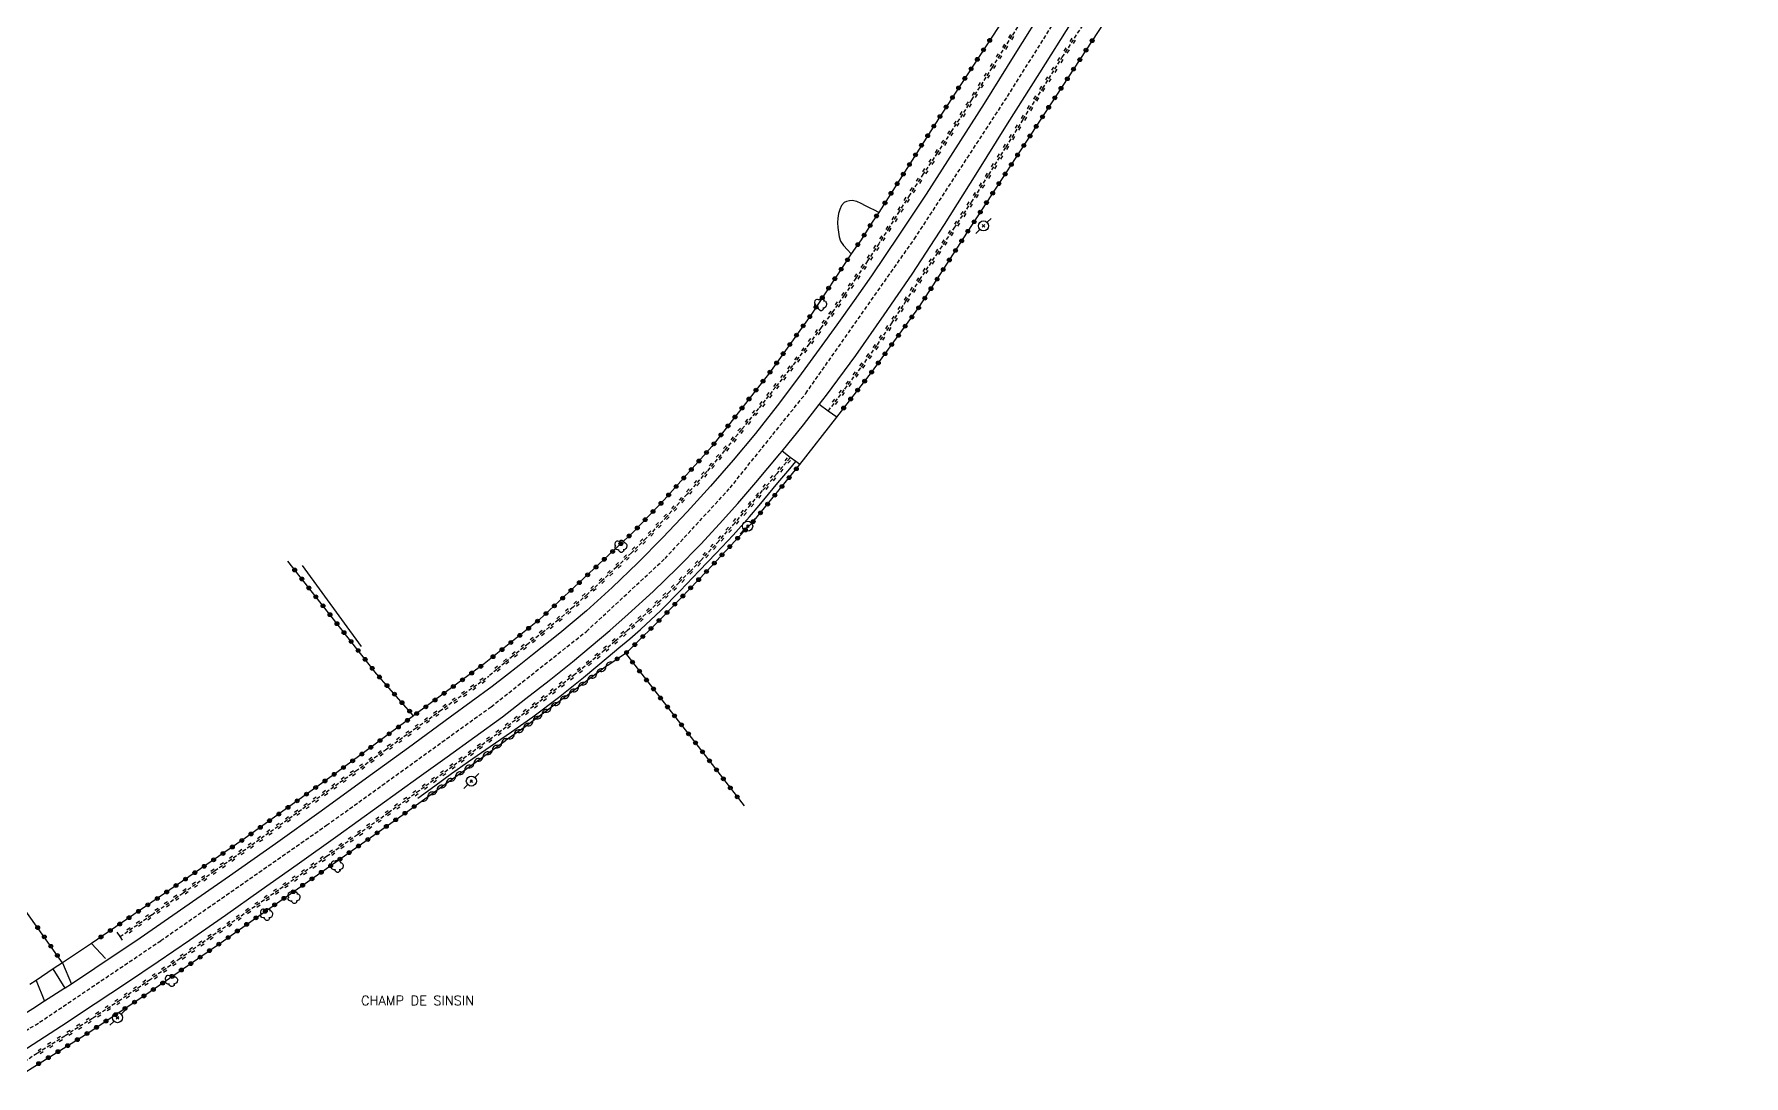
# Model space of a CAD drawing. Header units: millimetres. Extents: x 215000 to 216002, y 109000 to 110000.
# Drawn here: x 215558 to 215783.4, y 109171 to 109308.3 of the extents above; entities that cross this region are included whole.
import ezdxf
from ezdxf.enums import TextEntityAlignment as Align

# ---------------------------------------------------------------- set-up
doc = ezdxf.new("R2010")
doc.units = ezdxf.units.MM
doc.linetypes.add('DASHED', pattern=[0.75, 0.5, -0.25])
doc.layers.get('0').update_dxf_attribs({"linetype": 'CONTINUOUS'})
for name, color, linetype in [('W0001', 6, 'DASHED'), ('W0008', 7, 'CONTINUOUS'), ('W0017', 7, 'CONTINUOUS'), ('W0120', 7, 'CONTINUOUS'), ('W0211', 2, 'CONTINUOUS'), ('W0220', 5, 'DASHED'), ('W0300', 7, 'CONTINUOUS'), ('W0310', 3, 'CONTINUOUS'), ('W0322', 7, 'CONTINUOUS'), ('W0323', 7, 'CONTINUOUS'), ('W0330', 7, 'CONTINUOUS'), ('W0473', 7, 'CONTINUOUS'), ('W0983', 7, 'CONTINUOUS')]:
    doc.layers.add(name, color=color, linetype=linetype)
doc.styles.get("Standard").update_dxf_attribs({"font": 'romans.shx', "width": 0.85})

# ---------------------------------------------------------------- blocks, each defined once
blk = doc.blocks.new('T473')
for p, q in [((-0.166667, 0.166667), (0.166667, -0.166667)), ((-0.166667, -0.166667), (0.166667, 0.166667)), ((0.500001, 0.500001), (1.000002, 1.000002)), ((-1.000002, -1.000002), (-0.500001, -0.500001))]:
    blk.add_line(p, q)
blk.add_ellipse((0, 0), major_axis=(0.471405, 0.471405), ratio=1, start_param=5.4977871438, end_param=11.780972451)
blk = doc.blocks.new('T300')
for p, q in [((-0.8, 0.51), (-0.86, 0.34)), ((-0.86, 0.34), (-0.86, 0.17)), ((-0.86, 0.17), (-0.74, 0.06)), ((-0.69, 0.63), (-0.8, 0.51)), ((-0.8, -0.06), (-0.74, 0.06)), ((-0.74, 0.06), (-0.69, 0.11)), ((-0.57, 0.69), (-0.69, 0.63)), ((-0.46, 0.69), (-0.57, 0.69)), ((-0.29, 0.63), (-0.46, 0.69)), ((-0.29, 0.63), (-0.17, 0.74)), ((-0.23, 0.57), (-0.29, 0.63)), ((-0.17, 0.74), (-0.06, 0.8)), ((-0.06, 0.8), (0.06, 0.8)), ((0.06, 0.8), (0.23, 0.74)), ((0.23, 0.74), (0.34, 0.63)), ((0.34, 0.63), (0.4, 0.51)), ((0.46, 0.46), (0.34, 0.46)), ((0.4, 0.51), (0.4, 0.46)), ((0.57, 0.4), (0.46, 0.46)), ((0.57, 0.4), (0.69, 0.29)), ((0.69, 0.29), (0.74, 0.17)), ((0.74, 0.06), (0.69, -0.17)), ((0.74, 0.17), (0.74, 0.06)), ((-0.8, -0.17), (-0.8, -0.06)), ((-0.8, -0.23), (-0.8, -0.17)), ((-0.74, -0.34), (-0.8, -0.23)), ((-0.69, -0.4), (-0.74, -0.34)), ((-0.51, -0.46), (-0.69, -0.4)), ((-0.4, -0.46), (-0.51, -0.46)), ((-0.4, -0.46), (-0.34, -0.46)), ((-0.34, -0.46), (-0.34, -0.4)), ((-0.34, -0.51), (-0.34, -0.46)), ((-0.29, -0.63), (-0.34, -0.51)), ((-0.17, -0.74), (-0.29, -0.63)), ((-0.06, -0.8), (-0.17, -0.74)), ((0.06, -0.8), (-0.06, -0.8)), ((0.17, -0.74), (0.06, -0.8)), ((0.23, -0.69), (0.17, -0.74)), ((0.29, -0.46), (0.23, -0.46)), ((0.29, -0.63), (0.23, -0.69)), ((0.46, -0.4), (0.29, -0.46)), ((0.34, -0.51), (0.29, -0.63)), ((0.34, -0.51), (0.34, -0.46)), ((0.57, -0.34), (0.46, -0.4)), ((0.63, -0.29), (0.57, -0.34)), ((0.69, -0.17), (0.63, -0.29))]:
    blk.add_line(p, q)
blk = doc.blocks.new('t220o')
at = {"color": 0, "linetype": 'Continuous'}
for p, q in [((-0.25, 0.25), (0.25, 0.25)), ((-0.25, -0.25), (0.25, -0.25))]:
    blk.add_line(p, q, dxfattribs=at)
blk = doc.blocks.new('t323o')
at = {"color": 0, "linetype": 'Continuous'}
for radius in [0.25, 0.15]:
    blk.add_circle((0, 0), radius, dxfattribs=at)
blk = doc.blocks.new('t310o')
at = {"color": 0, "linetype": 'Continuous'}
for centre, start, end in [((-0.5, 0.38), 216.8699, 323.1304), ((0.5, -0.37), 36.8699, 143.1303)]:
    blk.add_arc(centre, 0.625, start, end, dxfattribs=at)
blk = doc.blocks.new('t322o')
at = {"color": 0, "linetype": 'Continuous'}
for radius in [0.25, 0.15]:
    blk.add_circle((0, 0), radius, dxfattribs=at)

msp = doc.modelspace()

# ---------------------------------------------------------------- linework, layer by layer
at = {"layer": 'W0001'}
msp.add_lwpolyline([(215547.25, 109171), (215558.69, 109178.06), (215574.67, 109188.82), (215596.52, 109204.02), (215618.2, 109219.64), (215630.77, 109229.58), (215641.14, 109239.19), (215649.73, 109248.51), (215659.7, 109260.96), (215674.02, 109281.31), (215686.29, 109300.09), (215697.32, 109317.67), (215704.96, 109329.51), (215714.62, 109344.63), (215720.85, 109353.56), (215729.19, 109364.32), (215736.49, 109372.33), (215747.62, 109382.7), (215760.9, 109392.89), (215776.92, 109404.57), (215795.37, 109416.87)], dxfattribs=at)
at = {"layer": 'W0008'}
for points in [[(215691.36, 109312.16), (215687.27, 109305.67), (215683.2, 109299.16), (215679.08, 109292.69), (215675.55, 109287.23), (215671.98, 109281.8), (215668.34, 109276.43), (215666.08, 109273.19), (215663.8, 109269.98), (215661.48, 109266.79), (215658.73, 109263.04), (215655.94, 109259.31), (215653.07, 109255.66), (215650.14, 109252.16), (215647.12, 109248.73), (215644.04, 109245.36), (215640.83, 109241.95), (215637.56, 109238.6), (215634.19, 109235.35), (215630.77, 109232.3), (215627.25, 109229.35), (215623.68, 109226.47), (215621.91, 109225.07), (215620.12, 109223.7), (215618.34, 109222.32)], [(215619.71, 109218.32), (215622.79, 109220.73), (215625.88, 109223.13), (215628.93, 109225.59), (215631.41, 109227.64), (215633.86, 109229.72), (215636.29, 109231.84), (215639.56, 109234.84), (215642.76, 109237.93), (215645.88, 109241.09), (215648.34, 109243.74), (215650.75, 109246.45), (215653.11, 109249.2), (215656.29, 109252.98), (215656.57, 109253.34), (215659.39, 109256.83), (215661.46, 109259.5), (215662.42, 109260.73), (215666.29, 109265.97), (215670.04, 109271.3), (215673.71, 109276.68), (215677.99, 109283.23), (215682.15, 109289.86), (215686.31, 109296.49), (215690.57, 109303.23), (215694.83, 109309.97)], [(215618.34, 109222.32), (215612.83, 109218.28), (215607.32, 109214.24), (215601.8, 109210.22), (215595.8, 109205.89), (215589.78, 109201.59), (215583.74, 109197.33), (215577.85, 109193.21), (215571.94, 109189.13), (215565.97, 109185.13), (215562.87, 109183.1), (215562.04, 109182.56), (215561.89, 109182.46), (215559.34, 109180.83), (215557.78, 109179.83), (215553.65, 109177.25), (215548.93, 109174.37), (215544.18, 109171.54), (215543.22, 109171)], [(215551.18, 109171), (215552.58, 109171.86), (215557.08, 109174.7), (215561.55, 109177.59), (215566, 109180.51), (215570.16, 109183.27), (215574.31, 109186.06), (215578.44, 109188.88), (215583.19, 109192.17), (215587.91, 109195.5), (215592.63, 109198.84), (215598.01, 109202.68), (215603.38, 109206.55), (215608.74, 109210.41), (215612.4, 109213.05), (215616.05, 109215.68), (215619.71, 109218.32)]]:
    msp.add_lwpolyline(points, dxfattribs=at)
at = {"layer": 'W0017'}
for points in [[(215567.39, 109186.45), (215565.53, 109188.45)], [(215562.04, 109182.56), (215560.47, 109185.08)], [(215561.71, 109185.91), (215562.87, 109183.1)], [(215558.23, 109183.57), (215559.34, 109180.83)]]:
    msp.add_lwpolyline(points, dxfattribs=at)
at = {"layer": 'W0120'}
for points in [[(215663.77, 109257.84), (215662.67, 109258.63), (215661.46, 109259.5)], [(215658.9, 109251.56), (215658.37, 109251.96), (215657.66, 109252.5), (215656.57, 109253.34)], [(215569.61, 109188.9), (215569.31, 109189.35), (215568.92, 109189.92)]]:
    msp.add_lwpolyline(points, dxfattribs=at)
at = {"layer": 'W0211'}
for points in [[(215669.34, 109284.79), (215668.75, 109285.09), (215668.17, 109285.38), (215667.58, 109285.66), (215666.99, 109285.97), (215666.41, 109286.26), (215665.81, 109286.39), (215665.44, 109286.35), (215665.07, 109286.26), (215664.75, 109286.1), (215664.4, 109285.72), (215664.17, 109285.19), (215664, 109284.65), (215663.91, 109284.06), (215663.9, 109283.45), (215663.94, 109282.84), (215663.99, 109282.22), (215664.1, 109281.61), (215664.28, 109281.03), (215664.67, 109280.43), (215665.18, 109279.89), (215665.7, 109279.35)], [(215608.54, 109207.61), (215610.77, 109209.22), (215613.01, 109210.83), (215615.25, 109212.43), (215618.08, 109214.39), (215620.92, 109216.33), (215623.73, 109218.32), (215627.08, 109220.88), (215630.37, 109223.52), (215633.63, 109226.21), (215635.07, 109227.4), (215636.51, 109228.6), (215637.92, 109229.84), (215640.57, 109232.34), (215643.12, 109234.95), (215645.64, 109237.58), (215647.89, 109239.91), (215650.12, 109242.26), (215652.29, 109244.67), (215653.55, 109246.16), (215654.79, 109247.66), (215656.03, 109249.17), (215656.81, 109250.1), (215657.59, 109251.03), (215658.37, 109251.96)]]:
    msp.add_lwpolyline(points, dxfattribs=at)
at = {"layer": 'W0220'}
for points in [[(215690, 109313.06), (215686.88, 109308.11), (215684.22, 109303.89), (215681.56, 109299.66), (215678.88, 109295.46), (215677.04, 109292.66), (215675.18, 109289.88), (215673.36, 109287.08), (215672.01, 109284.95), (215670.68, 109282.81), (215669.33, 109280.69), (215667.84, 109278.41), (215666.31, 109276.15), (215664.77, 109273.9), (215663.25, 109271.75), (215661.71, 109269.62), (215660.14, 109267.5), (215657.96, 109264.64), (215655.73, 109261.8), (215653.48, 109258.98), (215651.24, 109256.2), (215648.98, 109253.43), (215646.68, 109250.7), (215644.05, 109247.68), (215641.37, 109244.71), (215638.61, 109241.82), (215636.7, 109239.92), (215634.75, 109238.06), (215632.79, 109236.23), (215630.91, 109234.49), (215629.01, 109232.78), (215627.08, 109231.11), (215625.09, 109229.5), (215623.08, 109227.93), (215621.08, 109226.33), (215620.01, 109225.45), (215618.95, 109224.57), (215617.89, 109223.68)], [(215662.67, 109258.63), (215664.85, 109261.53), (215667.03, 109264.43), (215669.14, 109267.37), (215671.04, 109270.21), (215672.89, 109273.09), (215674.74, 109275.96), (215677.01, 109279.35), (215679.28, 109282.74), (215681.53, 109286.14), (215683.83, 109289.77), (215686.1, 109293.43), (215688.37, 109297.09), (215690.94, 109301.17), (215693.52, 109305.26), (215696.12, 109309.33)], [(215618.01, 109215.34), (215621.03, 109217.64), (215624.06, 109219.93), (215627.07, 109222.25), (215629.06, 109223.81), (215631.05, 109225.39), (215633.01, 109227), (215634.58, 109228.33), (215636.14, 109229.68), (215637.68, 109231.05), (215638.98, 109232.23), (215640.28, 109233.42), (215641.57, 109234.63), (215643.02, 109236.05), (215644.45, 109237.49), (215645.86, 109238.94), (215648.02, 109241.27), (215650.14, 109243.64), (215652.23, 109246.04), (215654.05, 109248.18), (215655.86, 109250.34), (215657.66, 109252.5)], [(215569.31, 109189.35), (215573.46, 109192.23), (215577.61, 109195.12), (215581.76, 109198.02), (215586.67, 109201.46), (215591.56, 109204.93), (215596.45, 109208.4), (215600.37, 109211.18), (215604.28, 109213.98), (215608.19, 109216.77), (215611.42, 109219.07), (215614.66, 109221.38), (215617.89, 109223.68)], [(215618.01, 109215.34), (215614.92, 109213.09), (215611.84, 109210.83), (215608.74, 109208.58), (215604.68, 109205.66), (215600.61, 109202.77), (215596.52, 109199.89), (215591.4, 109196.32), (215586.27, 109192.77), (215581.14, 109189.22), (215577.19, 109186.44), (215573.25, 109183.66), (215569.27, 109180.93), (215565.65, 109178.57), (215562, 109176.24), (215558.35, 109173.93), (215554.67, 109171.57), (215553.77, 109171)]]:
    msp.add_lwpolyline(points, dxfattribs=at)
at = {"layer": 'W0300'}
msp.add_lwpolyline([(215601.11, 109227.59), (215593.34, 109238.26)], dxfattribs=at)
at = {"layer": 'W0310'}
for points in [[(215633.59, 109225.12), (215622.71, 109217.01), (215620.05, 109215.16)], [(215608.66, 109206.92), (215620.05, 109215.16)]]:
    msp.add_lwpolyline(points, dxfattribs=at)
at = {"layer": 'W0322'}
for points in [[(215663.77, 109257.84), (215668.36, 109263.73), (215674.6, 109272.27), (215681, 109282.22), (215691.94, 109299.01), (215702.93, 109315.84), (215713.96, 109332.86), (215724.47, 109349.14), (215731.61, 109357.91), (215738.68, 109366.12), (215746.14, 109373.19), (215762.78, 109386.8), (215770.99, 109393.1), (215780.23, 109399.37)], [(215747.04, 109392.75), (215736.41, 109381.98), (215728.15, 109372.42), (215722.79, 109366.18), (215715.84, 109356.79), (215710.35, 109349.08), (215706.66, 109343.36), (215696.41, 109327.32), (215686.74, 109311.75), (215680.06, 109301.54), (215676.79, 109296.53), (215669.34, 109284.79)], [(215665.7, 109279.35), (215660.35, 109271.25), (215654.9, 109263.65), (215647.32, 109253.96), (215641.03, 109246.92), (215636.95, 109242.66), (215629.18, 109235.39), (215624.54, 109231.09), (215617.3, 109225.31)]]:
    msp.add_lwpolyline(points, dxfattribs=at)
at = {"layer": 'W0323'}
for points in [[(215669.34, 109284.79), (215668.46, 109283.54), (215667.01, 109281.21), (215666.52, 109280.53), (215665.7, 109279.35)], [(215633.59, 109225.12), (215635.93, 109226.72), (215636.26, 109226.94), (215636.39, 109227.07), (215640.98, 109231.65), (215646.6, 109237.47), (215652.9, 109244.2), (215658.9, 109251.56)], [(215608, 109218.46), (215603.12, 109223.98), (215591.39, 109238.84)], [(215635.93, 109226.72), (215647.06, 109212.45), (215651.56, 109206.59)], [(215617.3, 109225.31), (215608.03, 109218.48), (215608, 109218.46), (215597.88, 109211), (215585.47, 109202.1), (215565.53, 109188.45)], [(215561.71, 109185.91), (215556.58, 109193.15), (215548.87, 109204.13), (215546.39, 109207.73)], [(215556.03, 109171), (215557.69, 109172.07), (215564.97, 109176.59), (215572.71, 109181.71), (215582.64, 109188.57), (215586.82, 109191.56), (215595.77, 109197.79), (215606.91, 109205.65), (215608.66, 109206.92)]]:
    msp.add_lwpolyline(points, dxfattribs=at)
at = {"layer": 'W0330'}
for points in [[(215658.9, 109251.56), (215663.77, 109257.84)], [(215565.53, 109188.45), (215561.71, 109185.91)], [(215561.71, 109185.91), (215560.47, 109185.08), (215558.23, 109183.57), (215557.41, 109183.02)]]:
    msp.add_lwpolyline(points, dxfattribs=at)

# ---------------------------------------------------------------- block references
at = {"layer": 'W0220'}
for p, rotation in [((215686.75, 109307.92), 237.8352087481228), ((215694.9, 109307.42), 57.47510971237354), ((215685.16, 109305.38), 237.8352087481228), ((215685.96, 109306.65), 237.8352087481228), ((215694.1, 109306.16), 57.47510971237354), ((215684.36, 109304.11), 237.8352087481228), ((215692.49, 109303.62), 57.73174780340337), ((215693.29, 109304.89), 57.73174780340337), ((215682.76, 109301.57), 237.8510369449192), ((215683.56, 109302.84), 237.8510369449192), ((215690.89, 109301.09), 57.83364222086396), ((215691.69, 109302.36), 57.73174780340337), ((215681.16, 109299.03), 237.4116998107085), ((215681.96, 109300.3), 237.8510369449192), ((215689.29, 109298.55), 57.83364222086396), ((215690.09, 109299.82), 57.83364222086396), ((215679.55, 109296.51), 237.4116998107085), ((215680.35, 109297.77), 237.4116998107085), ((215688.49, 109297.28), 57.83364222086396), ((215677.91, 109293.99), 236.6615525152999), ((215678.73, 109295.24), 236.6615525152999), ((215686.91, 109294.73), 58.10468686986088), ((215687.7, 109296), 58.10468686986088), ((215677.09, 109292.74), 236.6615525152999), ((215685.33, 109292.18), 58.21194992152207), ((215686.12, 109293.46), 58.10468686986088), ((215675.43, 109290.24), 236.3764504730979), ((215676.26, 109291.49), 236.3764504730979), ((215683.74, 109289.63), 57.62480782027238), ((215684.54, 109290.91), 58.21194992152207), ((215673.78, 109287.73), 236.8231429491771), ((215674.6, 109288.99), 236.8231429491771), ((215682.94, 109288.37), 57.62480782027238), ((215672.17, 109285.2), 237.7750105917128), ((215672.97, 109286.47), 237.7750105917128), ((215681.33, 109285.84), 56.58668386583353), ((215682.14, 109287.1), 57.62480782027238), ((215670.58, 109282.65), 237.5602370966868), ((215671.38, 109283.93), 238.122525105434), ((215679.68, 109283.33), 56.58668386583353), ((215680.5, 109284.58), 56.58668386583353), ((215669.78, 109281.39), 237.5602370966868), ((215678.01, 109280.84), 56.04879025319912), ((215678.84, 109282.08), 56.04879025319912), ((215668.14, 109278.87), 236.6828479738734), ((215668.96, 109280.13), 236.6828479738734), ((215676.33, 109278.35), 56.27095841064859), ((215677.17, 109279.6), 56.04879025319912), ((215666.47, 109276.38), 236.0768582812373), ((215667.31, 109277.63), 236.0768582812373), ((215675.5, 109277.1), 56.27095841064859), ((215664.77, 109273.91), 235.4297837129037), ((215665.62, 109275.14), 235.4297837129037), ((215673.86, 109274.59), 57.16918861923494), ((215674.67, 109275.85), 57.16918861923494), ((215663.04, 109271.46), 234.1358756918222), ((215663.91, 109272.68), 234.7457869553522), ((215672.23, 109272.07), 57.35535986510919), ((215673.04, 109273.33), 57.16918861923494), ((215662.16, 109270.25), 234.1358756918222), ((215670.6, 109269.55), 56.24487119020468), ((215671.43, 109270.81), 57.35535986510919), ((215660.38, 109267.83), 233.5132586300723), ((215661.27, 109269.04), 233.5132586300723), ((215668.93, 109267.06), 54.2563819107878), ((215669.77, 109268.3), 56.24487119020468), ((215658.57, 109265.44), 232.6978574889547), ((215659.48, 109266.63), 232.6978574889547), ((215667.17, 109264.63), 54.2563819107878), ((215668.05, 109265.85), 54.2563819107878), ((215656.73, 109263.07), 231.8713365033576), ((215657.65, 109264.25), 231.8713365033576), ((215666.28, 109263.43), 53.07634508432041), ((215654.87, 109260.72), 231.4171121086254), ((215655.8, 109261.89), 231.8713365033576), ((215664.47, 109261.03), 53.07634508482649), ((215665.38, 109262.23), 53.07634508432041), ((215652.99, 109258.37), 231.2274690270293), ((215653.93, 109259.54), 231.4171121086254), ((215663.57, 109259.83), 53.07634508482649), ((215651.11, 109256.04), 230.7715364661796), ((215652.05, 109257.2), 231.2274690270293), ((215649.22, 109253.71), 230.7715364661796), ((215650.16, 109254.87), 230.7715364661796), ((215647.29, 109251.42), 229.8616281945351), ((215648.25, 109252.56), 229.8616281945351), ((215657.32, 109252.09), 50.09012687124957), ((215645.33, 109249.14), 228.9204623063875), ((215646.31, 109250.27), 228.9204623063875), ((215655.4, 109249.79), 50.08757281964884), ((215656.36, 109250.94), 50.09012687124957), ((215643.34, 109246.89), 227.8957619733887), ((215644.34, 109248.01), 228.9204623063875), ((215653.47, 109247.49), 49.52683419797785), ((215654.43, 109248.64), 50.08757281964884), ((215641.33, 109244.67), 226.3571779468317), ((215642.34, 109245.78), 227.8957619733887), ((215651.51, 109245.22), 48.93948912451479), ((215652.49, 109246.35), 49.52683419797785), ((215639.26, 109242.5), 226.3571779468317), ((215640.29, 109243.58), 226.3571779468317), ((215649.53, 109242.96), 48.30211031395199), ((215650.52, 109244.09), 48.93948912451479), ((215637.15, 109240.37), 224.7741308169697), ((215638.21, 109241.42), 224.7741308169697), ((215647.52, 109240.74), 47.07770266049101), ((215648.53, 109241.84), 48.30211031395199), ((215634.99, 109238.29), 223.7202808456188), ((215636.07, 109239.32), 223.7202808456188), ((215645.47, 109238.55), 45.939190945564), ((215646.5, 109239.64), 47.07770266049101), ((215632.8, 109236.24), 223.0427040786313), ((215633.89, 109237.26), 223.0427040786313), ((215642.3, 109235.35), 44.26061173366789), ((215643.37, 109236.4), 45.15982044888212), ((215644.43, 109237.47), 45.15982044888212), ((215629.47, 109233.2), 222.0188685404338), ((215630.59, 109234.21), 222.0188685404338), ((215631.69, 109235.22), 222.6371556455564), ((215640.13, 109233.28), 42.58631168451889), ((215641.22, 109234.31), 43.32139896930849), ((215627.21, 109231.23), 220.8883915659295), ((215628.35, 109232.21), 220.8883915659295), ((215637.91, 109231.26), 42.03312643864338), ((215639.03, 109232.27), 42.58631168451889), ((215624.89, 109229.34), 217.9948696813723), ((215626.05, 109230.28), 219.0764592916892), ((215635.67, 109229.27), 41.00543777950798), ((215636.79, 109230.27), 41.61505980815527), ((215621.35, 109226.55), 218.5197895213817), ((215622.52, 109227.49), 218.5197895213817), ((215623.7, 109228.41), 217.9948696813723), ((215632.24, 109226.36), 39.31644442458196), ((215633.39, 109227.32), 40.31474272762489), ((215634.53, 109228.29), 40.31474272762489), ((215619.04, 109224.64), 219.89575046936), ((215620.19, 109225.6), 219.6040875974301), ((215629.9, 109224.48), 38.45162768291037), ((215631.08, 109225.41), 39.31644442458196), ((215615.86, 109222.23), 35.47222378260485), ((215617.09, 109223.11), 35.47222378260485), ((215627.54, 109222.62), 38.08108268866957), ((215628.72, 109223.55), 38.08108268866957), ((215612.2, 109219.62), 35.47222378236101), ((215613.42, 109220.49), 35.47222378236101), ((215614.64, 109221.36), 35.47222378236101), ((215623.98, 109219.87), 37.13539143288777), ((215625.17, 109220.79), 37.66059198096338), ((215626.36, 109221.7), 37.66059198096338), ((215609.76, 109217.88), 35.48397979516732), ((215610.98, 109218.75), 35.48397979516732), ((215621.59, 109218.06), 37.13539143288777), ((215622.79, 109218.97), 37.13539143288777), ((215606.09, 109215.27), 35.5155045037311), ((215607.31, 109216.14), 35.5155045037311), ((215608.53, 109217.01), 35.48397979516732), ((215617.95, 109215.3), 216.2224136534838), ((215619.2, 109216.25), 37.13539143306277), ((215620.4, 109217.16), 37.13539143306277), ((215603.65, 109213.53), 35.53213420145985), ((215604.87, 109214.4), 35.5155045037311), ((215615.53, 109213.53), 216.2224136534838), ((215616.74, 109214.41), 216.2224136534838), ((215599.99, 109210.91), 35.45591582078575), ((215601.21, 109211.78), 35.53213420145985), ((215602.43, 109212.65), 35.53213420145985), ((215611.9, 109210.87), 216.2224136536598), ((215613.11, 109211.76), 216.2224136536598), ((215614.32, 109212.64), 216.2224136536598), ((215596.32, 109208.3), 35.3410988084697), ((215597.54, 109209.17), 35.45591582078575), ((215598.77, 109210.04), 35.45591582078575), ((215609.47, 109209.1), 216.006433557407), ((215610.68, 109209.99), 216.006433557407), ((215593.88, 109206.57), 35.3410988084697), ((215595.1, 109207.43), 35.3410988084697), ((215605.82, 109206.48), 215.6616050238913), ((215607.03, 109207.35), 215.6616050238913), ((215608.25, 109208.23), 215.6616050238913), ((215590.2, 109203.96), 35.24559856356463), ((215591.43, 109204.83), 35.24559856356463), ((215592.65, 109205.7), 35.3410988084697), ((215602.15, 109203.87), 215.3844701991565), ((215603.37, 109204.73), 215.3844701991565), ((215604.6, 109205.6), 215.3844701991565), ((215587.75, 109202.23), 35.24559856356463), ((215588.98, 109203.1), 35.24559856356463), ((215599.7, 109202.13), 215.1939072400441), ((215600.93, 109203), 215.3844701991565), ((215584.07, 109199.64), 35.1023652864091), ((215585.3, 109200.51), 35.1023652864091), ((215586.53, 109201.37), 35.1023652864091), ((215596.02, 109199.54), 214.8972419179597), ((215597.25, 109200.4), 215.1939072400441), ((215598.48, 109201.27), 215.1939072400441), ((215580.39, 109197.06), 34.92518675579213), ((215581.62, 109197.92), 34.92518675579213), ((215582.85, 109198.78), 35.1023652864091), ((215592.33, 109196.97), 214.8972419179597), ((215593.56, 109197.82), 214.8972419179597), ((215594.79, 109198.68), 214.8972419179597), ((215577.93, 109195.34), 34.92518675579213), ((215579.16, 109196.2), 34.92518675579213), ((215589.87, 109195.26), 214.6603126844863), ((215591.1, 109196.11), 214.6603126844863), ((215574.24, 109192.77), 34.81842247378798), ((215575.47, 109193.63), 34.81842247378798), ((215576.7, 109194.49), 34.81842247378798), ((215586.17, 109192.7), 214.7137341879339), ((215587.4, 109193.55), 214.6603126844863), ((215588.63, 109194.4), 214.6603126844863), ((215570.54, 109190.2), 34.81195338021459), ((215571.77, 109191.06), 34.81195338021459), ((215573, 109191.92), 34.81195338021459), ((215583.7, 109190.99), 214.7137341879339), ((215584.93, 109191.84), 214.7137341879339), ((215580.01, 109188.42), 215.1417415763404), ((215581.23, 109189.28), 214.7137341879339), ((215582.47, 109190.13), 214.7137341879339), ((215576.33, 109185.83), 215.1748153519718), ((215577.55, 109186.69), 215.1417415763404), ((215578.78, 109187.55), 215.1417415763404), ((215573.88, 109184.1), 215.1748153519718), ((215575.1, 109184.96), 215.1748153519718), ((215570.17, 109181.55), 214.3978745674275), ((215571.41, 109182.4), 214.3978745674275), ((215572.64, 109183.24), 214.3978745674275), ((215566.41, 109179.07), 213.1533373934632), ((215567.67, 109179.89), 213.1533373934632), ((215568.93, 109180.71), 213.1533373934632), ((215563.89, 109177.45), 212.4549289419725), ((215565.15, 109178.25), 212.4549289419725), ((215560.09, 109175.03), 212.4183439211903), ((215561.36, 109175.84), 212.4183439211903), ((215562.62, 109176.64), 212.4549289419725), ((215558.82, 109174.23), 212.4183439211903)]:
    msp.add_blockref('t220o', p, dxfattribs=dict(at, rotation=rotation))
at = {"layer": 'W0300', "rotation": 359.9999899820874}
for p in [(215661.71, 109272.65), (215635.37, 109240.79), (215597.97, 109198.62), (215592.27, 109194.5), (215588.67, 109192.27), (215576.11, 109183.55)]:
    msp.add_blockref('T300', p, dxfattribs=at)
at = {"layer": 'W0310'}
for p, rotation in [((215632.14, 109224.04), 216.6824889191309), ((215633.34, 109224.93), 216.6824889191309), ((215628.53, 109221.35), 216.6824889191309), ((215629.73, 109222.24), 216.6824889191309), ((215630.93, 109223.14), 216.6824889191309), ((215626.12, 109219.55), 216.6824889191309), ((215627.32, 109220.45), 216.6824889191309), ((215622.51, 109216.87), 214.8225965206329), ((215623.72, 109217.76), 216.6824889191309), ((215624.92, 109218.66), 216.6824889191309), ((215619.59, 109214.83), 35.88262911030218), ((215621.28, 109216.02), 214.8225965206329), ((215617.16, 109213.08), 35.88262911030218), ((215618.38, 109213.95), 35.88262911030218), ((215613.52, 109210.44), 35.88262911030218), ((215614.73, 109211.32), 35.88262911030218), ((215615.95, 109212.2), 35.88262911030218), ((215609.87, 109207.8), 35.88262911030218), ((215611.09, 109208.68), 35.88262911030218), ((215612.3, 109209.56), 35.88262911030218)]:
    msp.add_blockref('t310o', p, dxfattribs=dict(at, rotation=rotation))
at = {"layer": 'W0322'}
for p, rotation in [((215683.95, 109307.49), 236.7735710596142), ((215697.46, 109307.45), 56.83965784150767), ((215683.13, 109306.24), 236.7735710596142), ((215696.64, 109306.2), 56.83965784150767), ((215681.49, 109303.73), 236.7735710596142), ((215682.31, 109304.98), 236.7735710596142), ((215695, 109303.69), 56.83965784150767), ((215695.82, 109304.94), 56.83965784150767), ((215679.84, 109301.22), 236.9067695545348), ((215680.67, 109302.48), 236.7735710596142), ((215693.35, 109301.17), 56.83965784150767), ((215694.18, 109302.43), 56.83965784150767), ((215678.21, 109298.71), 236.9067695545348), ((215679.03, 109299.96), 236.9067695545348), ((215691.71, 109298.66), 56.90458646023259), ((215692.53, 109299.92), 56.83965784150767), ((215676.57, 109296.19), 237.5929970168726), ((215677.39, 109297.45), 236.9067695545348), ((215690.08, 109296.15), 56.90458646023259), ((215690.9, 109297.41), 56.90458646023259), ((215675.77, 109294.92), 237.5929970168726), ((215689.26, 109294.89), 56.90458646023259), ((215674.16, 109292.39), 237.5929970168726), ((215674.96, 109293.66), 237.5929970168726), ((215687.62, 109292.38), 56.90458646023259), ((215688.44, 109293.64), 56.90458646023259), ((215672.55, 109289.86), 237.5929970168726), ((215673.36, 109291.12), 237.5929970168726), ((215685.98, 109289.87), 56.90458646023259), ((215686.8, 109291.12), 56.90458646023259), ((215670.94, 109287.33), 237.5929970168726), ((215671.75, 109288.59), 237.5929970168726), ((215684.34, 109287.35), 56.90458646023259), ((215685.16, 109288.61), 56.90458646023259), ((215670.14, 109286.06), 237.5929970168726), ((215683.52, 109286.1), 56.90458646023259), ((215681.89, 109283.58), 56.90458646023259), ((215682.7, 109284.84), 56.90458646023259), ((215680.25, 109281.06), 57.25225209717462), ((215681.07, 109282.33), 56.90458646023259), ((215665.19, 109278.57), 236.5620827064133), ((215678.63, 109278.54), 57.25225209717462), ((215679.44, 109279.8), 57.25225209717462), ((215663.53, 109276.07), 236.5620827064133), ((215664.36, 109277.32), 236.5620827064133), ((215677.01, 109276.02), 57.25225209717462), ((215677.82, 109277.28), 57.25225209717462), ((215662.71, 109274.82), 236.5620827064133), ((215676.2, 109274.76), 57.25225209717462), ((215661.05, 109272.32), 236.5620827064133), ((215661.88, 109273.57), 236.5620827064133), ((215674.57, 109272.24), 53.85525815911587), ((215675.39, 109273.5), 57.25225209717462), ((215659.35, 109269.85), 234.3718436391144), ((215660.22, 109271.07), 234.3718436391144), ((215672.8, 109269.81), 53.85525815911587), ((215673.69, 109271.02), 53.85525815911587), ((215657.6, 109267.41), 234.3718436391144), ((215658.47, 109268.63), 234.3718436391144), ((215671.03, 109267.39), 53.85525815911587), ((215671.92, 109268.6), 53.85525815911587), ((215655.85, 109264.97), 234.3718436391144), ((215656.72, 109266.19), 234.3718436391144), ((215669.26, 109264.97), 53.85525815911587), ((215670.15, 109266.18), 53.85525815911587), ((215654.06, 109262.57), 231.9779892239151), ((215654.98, 109263.75), 234.3718436391144), ((215667.46, 109262.57), 52.04419480212444), ((215668.38, 109263.76), 53.85525815911587), ((215652.21, 109260.21), 231.9779892239151), ((215653.13, 109261.39), 231.9779892239151), ((215665.61, 109260.21), 52.04419480212444), ((215666.53, 109261.39), 52.04419480212444), ((215650.36, 109257.84), 231.9779892239151), ((215651.29, 109259.02), 231.9779892239151), ((215664.69, 109259.02), 52.04419480212444), ((215649.44, 109256.66), 231.9779892239151), ((215647.59, 109254.3), 231.9779892239151), ((215648.51, 109255.48), 231.9779892239151), ((215645.61, 109252.04), 228.2091257259707), ((215646.61, 109253.16), 228.2091257259707), ((215643.61, 109249.81), 228.2091257259707), ((215644.61, 109250.92), 228.2091257259707), ((215641.61, 109247.57), 228.2091257259707), ((215642.61, 109248.69), 228.2091257259707), ((215638.52, 109244.3), 226.2290987998871), ((215639.56, 109245.38), 226.2290987998871), ((215640.6, 109246.46), 226.2290987998871), ((215636.42, 109242.16), 223.0917356553136), ((215637.48, 109243.22), 226.2290987998871), ((215634.23, 109240.11), 223.0917356553136), ((215635.32, 109241.14), 223.0917356553136), ((215632.04, 109238.06), 223.0917356553136), ((215633.13, 109239.09), 223.0917356553136), ((215629.85, 109236.01), 223.0917356553136), ((215630.94, 109237.04), 223.0917356553136), ((215627.65, 109233.97), 222.8030622849255), ((215628.75, 109234.99), 222.8030622849255), ((215624.33, 109230.93), 218.610547746753), ((215625.45, 109231.93), 222.8030622849255), ((215626.55, 109232.95), 222.8030622849255), ((215621.99, 109229.06), 218.610547746753), ((215623.16, 109229.99), 218.610547746753), ((215619.65, 109227.18), 218.610547746753), ((215620.82, 109228.12), 218.610547746753), ((215618.47, 109226.25), 218.610547746753)]:
    msp.add_blockref('t322o', p, dxfattribs=dict(at, rotation=rotation))
at = {"layer": 'W0323'}
for p, rotation in [((215668.18, 109283.09), 238.1383313034656), ((215669.02, 109284.34), 235.0295022290919), ((215666.56, 109280.57), 234.5099628124707), ((215667.39, 109281.82), 238.1383313034656), ((215657.51, 109249.85), 50.82443522693737), ((215658.46, 109251.02), 50.82443522693737), ((215655.61, 109247.53), 50.82443522693737), ((215656.56, 109248.69), 50.82443522693737), ((215653.72, 109245.2), 50.82443522693737), ((215654.67, 109246.36), 50.82443522693737), ((215651.73, 109242.95), 46.86433564947212), ((215652.76, 109244.05), 46.86433564947212), ((215649.68, 109240.76), 46.86433564947212), ((215650.71, 109241.86), 46.86433564947212), ((215592.32, 109237.67), 128.2820243303257), ((215647.63, 109238.57), 46.86433564947212), ((215648.66, 109239.67), 46.86433564947212), ((215593.25, 109236.49), 128.2820243303257), ((215594.18, 109235.31), 128.2820243303257), ((215644.52, 109235.32), 46.02562049058328), ((215645.57, 109236.4), 46.02562049058328), ((215646.61, 109237.48), 46.86433564947212), ((215595.11, 109234.13), 128.2820243303257), ((215642.44, 109233.16), 46.02562049058328), ((215643.48, 109234.24), 46.02562049058328), ((215596.04, 109232.96), 128.2820243303257), ((215596.97, 109231.78), 128.2820243303257), ((215640.35, 109231.02), 44.89994198414021), ((215641.4, 109232.08), 46.02562049058328), ((215597.89, 109230.6), 128.2820243303257), ((215598.82, 109229.42), 128.2820243303257), ((215638.22, 109228.9), 44.89994198414021), ((215639.28, 109229.96), 44.89994198414021), ((215599.75, 109228.25), 128.2820243303257), ((215600.68, 109227.07), 128.2820243303257), ((215636.07, 109226.81), 34.40523428812151), ((215637.16, 109227.84), 44.89994198414021), ((215601.61, 109225.89), 128.2820243303257), ((215602.54, 109224.72), 128.2820243303257), ((215615.65, 109224.09), 216.3771820146777), ((215616.85, 109224.98), 216.3771820146777), ((215634.83, 109225.97), 34.34693303388232), ((215636.85, 109225.53), 307.9574771175617), ((215637.77, 109224.35), 307.9574771175617), ((215603.49, 109223.56), 131.44561724125), ((215604.49, 109222.43), 131.44561724125), ((215613.23, 109222.31), 216.3771820146777), ((215614.44, 109223.2), 216.3771820146777), ((215638.7, 109223.17), 307.9574771175617), ((215639.62, 109221.99), 307.9574771175617), ((215605.48, 109221.31), 131.44561724125), ((215606.47, 109220.18), 131.44561724125), ((215609.61, 109219.64), 216.3771820146777), ((215610.82, 109220.53), 216.3771820146777), ((215612.02, 109221.42), 216.3771820146777), ((215640.54, 109220.8), 307.9574771175617), ((215641.46, 109219.62), 307.9574771175617), ((215607.19, 109217.86), 216.3949733389198), ((215607.47, 109219.06), 131.44561724125), ((215608.4, 109218.75), 216.3771820146777), ((215642.39, 109218.44), 307.9574771175617), ((215643.31, 109217.26), 307.9574771175617), ((215603.57, 109215.19), 216.3949733389198), ((215604.78, 109216.08), 216.3949733389198), ((215605.99, 109216.97), 216.3949733389198), ((215644.23, 109216.07), 307.9574771175617), ((215601.16, 109213.41), 216.3949733389198), ((215602.36, 109214.3), 216.3949733389198), ((215645.16, 109214.89), 307.9574771175617), ((215646.08, 109213.71), 307.9574771175617), ((215597.53, 109210.75), 215.6519481952571), ((215598.74, 109211.63), 216.3949733389198), ((215599.95, 109212.52), 216.3949733389198), ((215647, 109212.52), 307.9574771175617), ((215647.92, 109211.34), 307.557008019642), ((215595.09, 109209), 215.6519481952571), ((215596.31, 109209.87), 215.6519481952571), ((215648.83, 109210.15), 307.557008019642), ((215649.74, 109208.96), 307.557008019642), ((215591.44, 109206.38), 215.6519481952571), ((215592.65, 109207.25), 215.6519481952571), ((215593.87, 109208.12), 215.6519481952571), ((215608.07, 109206.49), 36.03712253983374), ((215650.66, 109207.77), 307.557008019642), ((215587.78, 109203.75), 215.6519481952571), ((215589, 109204.63), 215.6519481952571), ((215590.22, 109205.5), 215.6519481952571), ((215604.4, 109203.88), 35.21759296817214), ((215605.63, 109204.75), 35.21759296817214), ((215606.85, 109205.61), 35.21759296817214), ((215585.34, 109202.01), 214.3840534419012), ((215586.56, 109202.88), 215.6519481952571), ((215601.95, 109202.15), 35.21759296817214), ((215603.18, 109203.02), 35.21759296817214), ((215581.63, 109199.47), 214.3840534419012), ((215582.86, 109200.31), 214.3840534419012), ((215584.1, 109201.16), 214.3840534419012), ((215598.28, 109199.56), 35.21759296817214), ((215599.5, 109200.42), 35.21759296817214), ((215600.73, 109201.29), 35.21759296817214), ((215579.15, 109197.77), 214.3840534419012), ((215580.39, 109198.62), 214.3840534419012), ((215594.59, 109196.97), 34.82505160445463), ((215595.82, 109197.83), 35.21759296817214), ((215597.05, 109198.69), 35.21759296817214), ((215575.44, 109195.23), 214.3840534419012), ((215576.67, 109196.08), 214.3840534419012), ((215577.91, 109196.93), 214.3840534419012), ((215592.13, 109195.26), 34.82505160445463), ((215593.36, 109196.11), 34.82505160445463), ((215571.72, 109192.69), 214.3840534419012), ((215572.96, 109193.54), 214.3840534419012), ((215574.2, 109194.38), 214.3840534419012), ((215588.44, 109192.69), 34.82505160445463), ((215589.67, 109193.54), 34.82505160445463), ((215590.9, 109194.4), 34.82505160445463), ((215558.43, 109190.53), 125.3224023931023), ((215569.25, 109191), 214.3840534419012), ((215570.48, 109191.84), 214.3840534419012), ((215585.98, 109190.96), 35.58046388798697), ((215587.21, 109191.83), 34.82505160445463), ((215559.3, 109189.31), 125.3224023931023), ((215560.17, 109188.08), 125.3224023931023), ((215566.77, 109189.3), 214.3840534419012), ((215568.01, 109190.15), 214.3840534419012), ((215582.32, 109188.35), 34.6302944914973), ((215583.54, 109189.22), 35.58046388798697), ((215584.76, 109190.09), 35.58046388798697), ((215561.03, 109186.86), 125.3224023931023), ((215578.62, 109185.79), 34.6302944914973), ((215579.85, 109186.64), 34.6302944914973), ((215581.08, 109187.5), 34.6302944914973), ((215576.15, 109184.09), 34.6302944914973), ((215577.38, 109184.94), 34.6302944914973), ((215572.44, 109181.53), 33.51713971816363), ((215573.68, 109182.38), 34.6302944914973), ((215574.91, 109183.23), 34.6302944914973), ((215568.69, 109179.05), 33.51713971816363), ((215569.94, 109179.88), 33.51713971816363), ((215571.19, 109180.71), 33.51713971816363), ((215566.19, 109177.39), 33.51713971816363), ((215567.44, 109178.22), 33.51713971816363), ((215562.39, 109174.98), 31.81823774571784), ((215563.66, 109175.77), 31.81823774571784), ((215564.94, 109176.57), 31.81823774571784), ((215558.56, 109172.61), 31.81823774571784), ((215559.84, 109173.4), 31.81823774571784), ((215561.11, 109174.19), 31.81823774571784)]:
    msp.add_blockref('t323o', p, dxfattribs=dict(at, rotation=rotation))
at = {"layer": 'W0473', "rotation": 359.9999899820874}
for p in [(215683.12, 109283.03), (215652.03, 109243.46), (215615.61, 109209.85), (215568.96, 109178.67)]:
    msp.add_blockref('T473', p, dxfattribs=at)

# ---------------------------------------------------------------- texts
at = {"layer": 'W0983'}
msp.add_text('CHAMP DE SINSIN', height=1.25, dxfattribs=at).set_placement((215608.51, 109180.92), align=Align.MIDDLE_CENTER)

doc.saveas('drawing.dxf')
